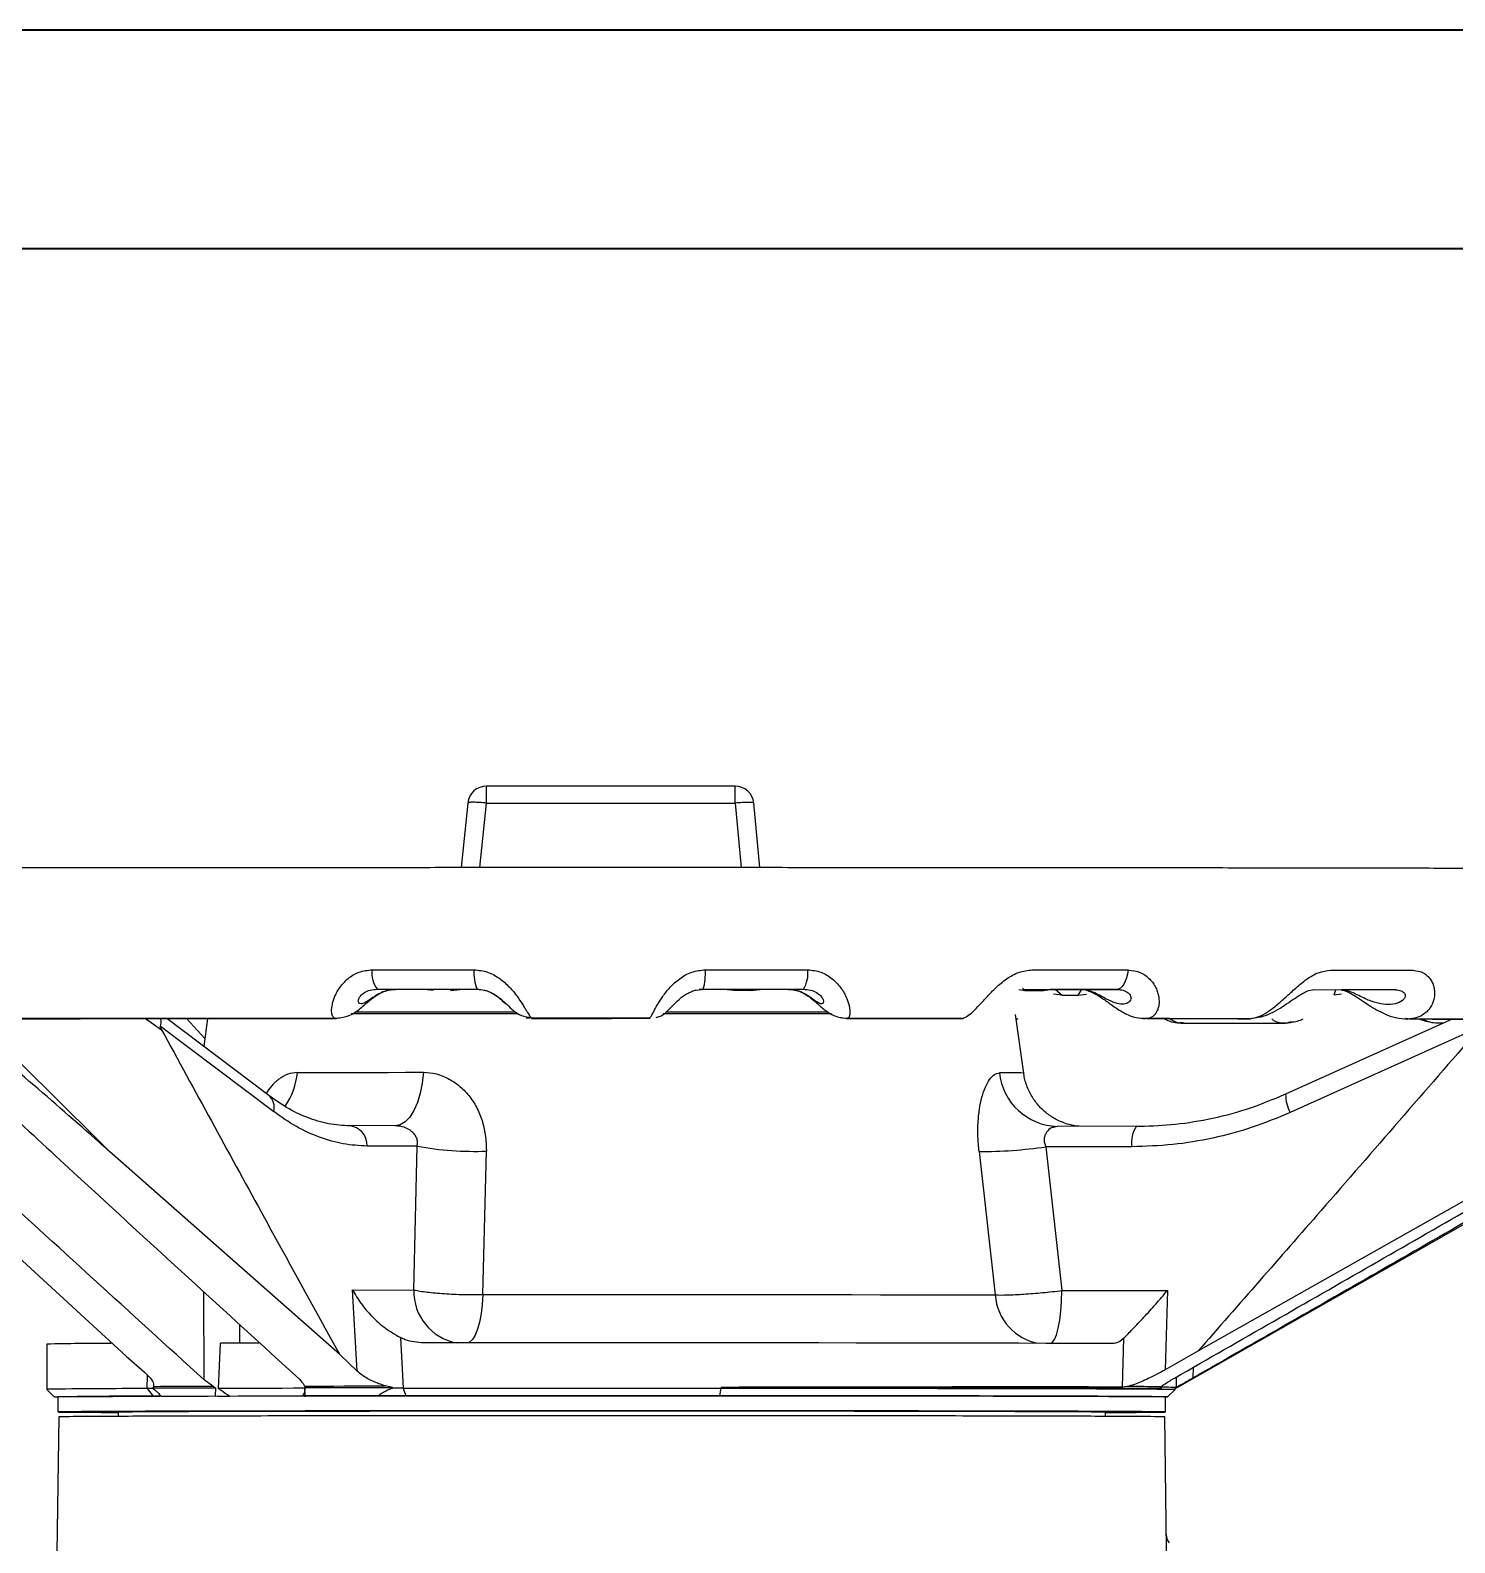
# Model space of a CAD drawing. Header units: millimetres. Extents: x 2063 to 4500, y 825 to 2548.
# Drawn here: x 3705.6 to 3894.7, y 2347.4 to 2548 of the extents above; entities that cross this region are included whole.
import ezdxf

# ---------------------------------------------------------------- set-up
doc = ezdxf.new("R2010")
doc.units = ezdxf.units.MM
doc.layers.add('AM_BOR', color=7, linetype='Continuous', lineweight=50)
doc.layers.add('粗实线', color=7, linetype='Continuous', lineweight=40)

# ---------------------------------------------------------------- blocks, each defined once
blk = doc.blocks.new('rA3')
at = {"layer": '粗实线'}
for p, q in [((753.384, 421.26), (333.384, 421.26)), ((748.384, 416.26), (358.384, 416.26))]:
    blk.add_line(p, q, dxfattribs=at)

msp = doc.modelspace()

# ---------------------------------------------------------------- linework, layer by layer
at = {"color": 7, "linetype": 'Continuous', "lineweight": 25}
for p, q in [((3766.202, 2445.488), (3766.202, 2447.743)), ((3799.177, 2447.743), (3766.202, 2447.743)), ((3799.177, 2445.487), (3799.177, 2447.743)), ((3763.715, 2445.502), (3762.823, 2436.925)), ((3765.311, 2436.926), (3766.202, 2445.488)), ((3766.202, 2445.488), (3799.177, 2445.487)), ((3799.177, 2445.487), (3799.999, 2436.926)), ((3802.487, 2436.925), (3801.665, 2445.482)), ((3751.707, 2420.798), (3764.953, 2420.802)), ((3751.707, 2420.798), (3754.086, 2420.775)), ((3759.151, 2420.62), (3757.912, 2420.771)), ((3761.424, 2420.621), (3762.664, 2420.773)), ((3794.004, 2420.686), (3794.78, 2420.782)), ((3794.956, 2420.803), (3794.417, 2420.779)), ((3794.78, 2420.782), (3794.956, 2420.803)), ((3794.956, 2420.803), (3808.263, 2420.8)), ((3798.966, 2420.622), (3797.721, 2420.774)), ((3801.25, 2420.622), (3798.966, 2420.622)), ((3801.25, 2420.622), (3802.494, 2420.773)), ((3808.263, 2420.8), (3806.266, 2420.776)), ((3837.681, 2420.602), (3836.824, 2420.714)), ((3837.681, 2420.602), (3837.333, 2420.901)), ((3837.379, 2420.784), (3849.839, 2420.774)), ((3839.82, 2420.601), (3837.681, 2420.602)), ((3839.82, 2420.601), (3840.982, 2420.751)), ((3842.587, 2420.004), (3841.46, 2420.148)), ((3841.707, 2420.751), (3842.587, 2420.003)), ((3842.587, 2420.003), (3844.704, 2420.005)), ((3844.704, 2420.005), (3845.177, 2420.736)), ((3844.704, 2420.005), (3845.826, 2420.152)), ((3849.839, 2420.774), (3845.053, 2420.752)), ((3875.296, 2420.632), (3876.084, 2420.742)), ((3876.084, 2420.742), (3886.849, 2420.725)), ((3878.688, 2420.049), (3878.927, 2420.707)), ((3878.688, 2420.049), (3879.645, 2420.197)), ((3886.849, 2420.725), (3879.6, 2420.707)), ((3720.94, 2416.901), (3723.076, 2415.418)), ((3722.939, 2415.888), (3737.949, 2404.558)), ((3737.294, 2406.703), (3723.779, 2416.904)), ((3728.807, 2414.28), (3726.387, 2416.906)), ((3729.176, 2416.908), (3728.658, 2413.221)), ((3746.036, 2416.951), (3746.716, 2417.005)), ((3746.072, 2416.938), (3746.716, 2417.005)), ((3746.145, 2416.96), (3746.072, 2416.938)), ((3771.475, 2417.013), (3771.845, 2416.982)), ((3772.193, 2416.942), (3771.475, 2417.013)), ((3771.785, 2417.071), (3771.93, 2417.027)), ((3813.38, 2417.007), (3814.119, 2416.943)), ((3813.638, 2416.985), (3814.028, 2416.921)), ((3814.084, 2416.931), (3814.038, 2416.95)), ((3829.274, 2416.921), (3829.482, 2416.942)), ((3837.488, 2409.676), (3836.398, 2417.433)), ((3836.491, 2416.771), (3836.704, 2416.908)), ((3853.167, 2416.978), (3853.889, 2416.909)), ((3853.794, 2416.898), (3853.167, 2416.978)), ((3853.794, 2416.898), (3853.626, 2416.934)), ((3854.13, 2416.898), (3853.794, 2416.898)), ((3858.209, 2416.365), (3858.563, 2416.366)), ((3858.802, 2416.291), (3858.209, 2416.365)), ((3858.599, 2416.329), (3858.209, 2416.365)), ((3867.468, 2416.881), (3867.619, 2416.897)), ((3870.324, 2416.304), (3872.211, 2416.306)), ((3871.987, 2416.3), (3872.32, 2416.361)), ((3872.211, 2416.306), (3872.912, 2416.384)), ((3894.334, 2416.831), (3872.242, 2406.86)), ((3872.912, 2416.384), (3872.338, 2416.317)), ((3873.04, 2416.494), (3872.618, 2416.388)), ((3897.876, 2415.74), (3872.852, 2404.443)), ((3888.139, 2416.929), (3888.785, 2416.855)), ((3892.82, 2416.339), (3893.247, 2416.34)), ((3754.093, 2402.685), (3747.979, 2402.704)), ((3754.696, 2402.666), (3754.691, 2402.633)), ((3754.719, 2402.801), (3754.702, 2402.702)), ((3841.574, 2402.56), (3840.637, 2402.731)), ((3841.963, 2402.611), (3841.582, 2402.512)), ((3852.47, 2402.615), (3841.958, 2402.611)), ((3912.122, 2401.847), (3860.596, 2372.773)), ((3756.991, 2399.971), (3750.345, 2399.991)), ((3756.554, 2380.897), (3756.991, 2399.971)), ((3851.852, 2399.905), (3840.423, 2399.9)), ((3840.423, 2399.9), (3842.564, 2380.824)), ((3689.781, 2398.368), (3718.359, 2372.11)), ((3746.713, 2372.323), (3716.532, 2398.943)), ((3765.72, 2380.301), (3766.199, 2399.315)), ((3831.555, 2399.259), (3833.712, 2380.243)), ((3857.934, 2368.023), (3898.965, 2391.355)), ((3728.704, 2368.992), (3728.673, 2380.653)), ((3748.421, 2380.923), (3756.554, 2380.897)), ((3749.042, 2370.135), (3748.421, 2380.923)), ((3842.564, 2380.824), (3856.554, 2380.831)), ((3856.554, 2380.831), (3856.278, 2370.319)), ((3733.449, 2373.842), (3733.44, 2376.293)), ((3707.824, 2373.724), (3707.824, 2367.724)), ((3730.64, 2367.839), (3730.878, 2373.84)), ((3754.78, 2374.584), (3755.143, 2367.873)), ((3850.618, 2368.025), (3850.779, 2374.502)), ((3718.359, 2372.11), (3720.803, 2370)), ((3749.042, 2370.135), (3746.713, 2372.323)), ((3860.596, 2372.773), (3856.278, 2370.319)), ((3721.141, 2367.816), (3721.199, 2369.557)), ((3859.969, 2369.231), (3860.016, 2370.659)), ((3707.824, 2367.724), (3708.824, 2366.724)), ((3721.141, 2367.816), (3721.964, 2366.814)), ((3721.921, 2367.923), (3721.918, 2367.843)), ((3722.032, 2368.121), (3721.921, 2367.923)), ((3729.88, 2368.14), (3728.704, 2368.992)), ((3729.88, 2368.14), (3730.242, 2367.943)), ((3730.242, 2367.943), (3730.205, 2366.84)), ((3742.024, 2368.161), (3742.079, 2367.963)), ((3742.124, 2366.86), (3742.079, 2367.963)), ((3753.726, 2367.976), (3752.795, 2368.173)), ((3753.731, 2367.89), (3753.726, 2367.976)), ((3755.143, 2367.873), (3753.731, 2367.89)), ((3755.512, 2366.871), (3755.143, 2367.873)), ((3797.146, 2366.879), (3797.342, 2367.881)), ((3797.342, 2367.881), (3797.342, 2367.985)), ((3851.176, 2368.09), (3850.618, 2368.025)), ((3855.657, 2368.063), (3855.569, 2368.004)), ((3856.574, 2366.723), (3857.574, 2367.723)), ((3857.574, 2367.827), (3857.934, 2368.023)), ((3857.574, 2367.723), (3857.574, 2367.827)), ((3857.723, 2369.345), (3857.727, 2367.973)), ((3857.839, 2368.032), (3857.727, 2367.973)), ((3709.324, 2366.724), (3709.324, 2364.724)), ((3721.964, 2366.814), (3722.819, 2366.818)), ((3722.982, 2366.822), (3723.02, 2366.822)), ((3742.139, 2366.708), (3742.134, 2366.847)), ((3856.324, 2364.724), (3856.324, 2366.724)), ((3709.424, 2364.066), (3708.902, 2324.23)), ((3717.324, 2364.737), (3717.324, 2364.136)), ((3848.324, 2364.135), (3848.324, 2364.736)), ((3856.595, 2335.7), (3856.224, 2364.065))]:
    msp.add_line(p, q, dxfattribs=at)
at = {"color": 7, "linetype": 'Continuous', "lineweight": 25, "flags": 128}
for points in [[(3751.006, 2423.382), (3752.689, 2423.383), (3754.376, 2423.384), (3756.065, 2423.384), (3757.757, 2423.385), (3759.452, 2423.385), (3761.149, 2423.386), (3762.849, 2423.386), (3764.55, 2423.387)], [(3795.229, 2423.387), (3796.936, 2423.387), (3798.642, 2423.387), (3800.346, 2423.386), (3802.048, 2423.386), (3803.748, 2423.386), (3805.447, 2423.385), (3807.142, 2423.385), (3808.836, 2423.384)], [(3838.608, 2423.368), (3840.222, 2423.367), (3841.83, 2423.366), (3843.433, 2423.364), (3845.029, 2423.363), (3846.619, 2423.362), (3848.202, 2423.36), (3849.779, 2423.359), (3851.349, 2423.357)], [(3851.349, 2423.357), (3851.245, 2422.811), (3851.11, 2422.31), (3850.946, 2421.864), (3850.756, 2421.485), (3850.546, 2421.18), (3850.319, 2420.957), (3850.082, 2420.82), (3849.839, 2420.774)], [(3878.185, 2423.325), (3879.596, 2423.323), (3880.998, 2423.321), (3882.389, 2423.319), (3883.771, 2423.317), (3885.142, 2423.315), (3886.503, 2423.312), (3887.853, 2423.31), (3889.192, 2423.308)], [(3762.664, 2420.773), (3762.069, 2420.773), (3761.474, 2420.773), (3760.88, 2420.772), (3760.285, 2420.772), (3759.692, 2420.772), (3759.098, 2420.772), (3758.505, 2420.772), (3757.912, 2420.771)], [(3802.494, 2420.773), (3801.898, 2420.773), (3801.302, 2420.773), (3800.706, 2420.773), (3800.109, 2420.773), (3799.513, 2420.774), (3798.915, 2420.774), (3798.318, 2420.774), (3797.721, 2420.774)], [(3770.374, 2417.545), (3769.556, 2417.544), (3765.369, 2417.542), (3761.299, 2417.538), (3757.372, 2417.534), (3753.614, 2417.53), (3750.05, 2417.524), (3748.222, 2417.521)], [(3811.984, 2417.529), (3811.541, 2417.53), (3807.759, 2417.535), (3803.812, 2417.539), (3799.724, 2417.542), (3795.524, 2417.545), (3791.239, 2417.546), (3789.641, 2417.547)], [(3741.089, 2409.752), (3742.876, 2409.756), (3744.76, 2409.76), (3746.735, 2409.764), (3748.798, 2409.767), (3750.944, 2409.771), (3753.167, 2409.774), (3755.461, 2409.777), (3757.822, 2409.78)], [(3757.822, 2409.78), (3757.668, 2408.343), (3757.401, 2406.99), (3757.027, 2405.763), (3756.559, 2404.701), (3756.012, 2403.838), (3755.403, 2403.203), (3754.753, 2402.814), (3754.08, 2402.685)], [(3872.35, 2406.903), (3872.256, 2406.878), (3872.242, 2406.86)], [(3765.72, 2380.301), (3765.631, 2378.996), (3765.477, 2377.767), (3765.261, 2376.653), (3764.991, 2375.689), (3764.675, 2374.906), (3764.324, 2374.329), (3763.948, 2373.977), (3763.722, 2373.879)], [(3765.72, 2380.301), (3770.207, 2380.303), (3774.772, 2380.305), (3779.387, 2380.306), (3784.023, 2380.306), (3788.652, 2380.305), (3793.245, 2380.304), (3797.773, 2380.302), (3802.208, 2380.299), (3806.523, 2380.295), (3810.69, 2380.291), (3814.684, 2380.286), (3818.48, 2380.28), (3822.054, 2380.274), (3825.384, 2380.267), (3828.45, 2380.259), (3831.231, 2380.251), (3833.712, 2380.243)], [(3841.108, 2373.825), (3841.261, 2373.924), (3841.552, 2374.316), (3841.822, 2374.956), (3842.061, 2375.822), (3842.261, 2376.881), (3842.415, 2378.098), (3842.517, 2379.428), (3842.564, 2380.824)], [(3736.022, 2373.85), (3734.786, 2373.847), (3733.456, 2373.845), (3732.153, 2373.842), (3730.878, 2373.84)], [(3849.324, 2373.798), (3846.678, 2373.808), (3843.705, 2373.817), (3840.422, 2373.826), (3836.844, 2373.835), (3832.991, 2373.843), (3828.881, 2373.85), (3824.536, 2373.857), (3819.978, 2373.863), (3815.23, 2373.868), (3810.317, 2373.873), (3805.264, 2373.877), (3800.095, 2373.88), (3794.839, 2373.882), (3789.521, 2373.884), (3784.17, 2373.884), (3778.811, 2373.884), (3773.472, 2373.883), (3768.182, 2373.881), (3762.966, 2373.879), (3757.852, 2373.875)], [(3721.921, 2367.923), (3722.872, 2367.925), (3723.849, 2367.928), (3724.852, 2367.931), (3725.881, 2367.933), (3726.935, 2367.936), (3728.014, 2367.938), (3729.116, 2367.941), (3730.242, 2367.943)], [(3722.032, 2368.121), (3722.935, 2368.124), (3723.861, 2368.126), (3724.81, 2368.129), (3725.781, 2368.131), (3726.773, 2368.133), (3727.788, 2368.136), (3728.823, 2368.138), (3729.88, 2368.14)], [(3742.088, 2367.859), (3740.562, 2367.857), (3739.062, 2367.854), (3737.589, 2367.852), (3736.142, 2367.85), (3734.722, 2367.847), (3733.332, 2367.845), (3731.971, 2367.842), (3730.64, 2367.839)], [(3742.024, 2368.161), (3743.318, 2368.162), (3744.628, 2368.164), (3745.954, 2368.166), (3747.295, 2368.167), (3748.65, 2368.169), (3750.019, 2368.17), (3751.4, 2368.171), (3752.795, 2368.173)], [(3742.079, 2367.963), (3743.475, 2367.965), (3744.889, 2367.967), (3746.321, 2367.968), (3747.77, 2367.97), (3749.236, 2367.971), (3750.718, 2367.973), (3752.215, 2367.974), (3753.726, 2367.976)], [(3755.143, 2367.873), (3760.201, 2367.877), (3765.375, 2367.88), (3770.638, 2367.882), (3775.963, 2367.884), (3781.324, 2367.884), (3786.692, 2367.884), (3792.041, 2367.883), (3797.342, 2367.881)], [(3797.342, 2367.985), (3802.447, 2367.982), (3807.455, 2367.979), (3812.341, 2367.974), (3817.081, 2367.97), (3821.651, 2367.964), (3826.03, 2367.958), (3830.197, 2367.951), (3834.13, 2367.944), (3837.811, 2367.936), (3841.222, 2367.927), (3844.346, 2367.918), (3847.168, 2367.908), (3849.674, 2367.899), (3851.851, 2367.888), (3853.69, 2367.878), (3855.181, 2367.867), (3855.813, 2367.861)], [(3797.342, 2367.881), (3802.447, 2367.879), (3807.455, 2367.875), (3812.341, 2367.871), (3817.081, 2367.866), (3821.651, 2367.861), (3826.03, 2367.854), (3830.197, 2367.848), (3834.13, 2367.84), (3837.811, 2367.832), (3841.222, 2367.824), (3844.346, 2367.815), (3847.168, 2367.805), (3849.674, 2367.795), (3851.851, 2367.785), (3853.69, 2367.774), (3855.181, 2367.764), (3856.317, 2367.753), (3857.093, 2367.742), (3857.504, 2367.73), (3857.574, 2367.723)], [(3709.324, 2366.706), (3709.291, 2366.707), (3708.885, 2366.718), (3708.86, 2366.729), (3709.215, 2366.741), (3709.949, 2366.752), (3711.058, 2366.763), (3712.537, 2366.774), (3714.377, 2366.784), (3716.569, 2366.795), (3719.103, 2366.805), (3721.964, 2366.814)], [(3723.02, 2366.822), (3723.854, 2366.825), (3724.707, 2366.827), (3725.579, 2366.829), (3726.469, 2366.831), (3727.377, 2366.833), (3728.302, 2366.836), (3729.245, 2366.838), (3730.205, 2366.84)], [(3732.092, 2366.839), (3733.228, 2366.842), (3734.386, 2366.844), (3735.564, 2366.846), (3736.764, 2366.848), (3737.983, 2366.85), (3739.222, 2366.852), (3740.481, 2366.854), (3741.757, 2366.856)], [(3856.324, 2366.724), (3856.313, 2366.726), (3856.05, 2366.737), (3855.439, 2366.748), (3854.481, 2366.759), (3853.182, 2366.769), (3851.548, 2366.779), (3849.586, 2366.789), (3847.306, 2366.799), (3844.718, 2366.808), (3841.836, 2366.817), (3838.673, 2366.826), (3835.243, 2366.834), (3831.563, 2366.841), (3827.652, 2366.848), (3823.526, 2366.855), (3819.207, 2366.86), (3814.714, 2366.865), (3810.07, 2366.87), (3805.295, 2366.873), (3800.414, 2366.876), (3795.448, 2366.879), (3790.423, 2366.88), (3785.361, 2366.881), (3780.287, 2366.881), (3775.225, 2366.88), (3770.2, 2366.879), (3765.234, 2366.877), (3760.353, 2366.874), (3755.578, 2366.87), (3750.933, 2366.866), (3746.441, 2366.861), (3742.121, 2366.855), (3741.87, 2366.855)], [(3742.124, 2366.86), (3743.29, 2366.861), (3744.469, 2366.863), (3745.661, 2366.864), (3746.866, 2366.866), (3748.082, 2366.867), (3749.31, 2366.868), (3750.548, 2366.869), (3751.798, 2366.871)], [(3755.512, 2366.871), (3760.502, 2366.875), (3765.607, 2366.878), (3770.799, 2366.88), (3776.053, 2366.882), (3781.342, 2366.882), (3786.639, 2366.882), (3791.916, 2366.881), (3797.146, 2366.879)], [(3797.146, 2366.879), (3802.183, 2366.877), (3807.124, 2366.873), (3811.945, 2366.869), (3816.621, 2366.864), (3821.131, 2366.859), (3825.452, 2366.853), (3829.562, 2366.846), (3833.443, 2366.839), (3837.075, 2366.831), (3840.44, 2366.822), (3843.523, 2366.813), (3846.307, 2366.804), (3848.779, 2366.794), (3850.928, 2366.784), (3852.742, 2366.774), (3854.213, 2366.763), (3855.334, 2366.752), (3856.099, 2366.741), (3856.505, 2366.73), (3856.549, 2366.719), (3856.324, 2366.71)], [(3848.324, 2364.652), (3848.485, 2364.653), (3850.607, 2364.663), (3852.406, 2364.673), (3853.874, 2364.683), (3855.003, 2364.694), (3855.788, 2364.705), (3856.225, 2364.715), (3856.313, 2364.726), (3856.05, 2364.737), (3855.439, 2364.748), (3854.481, 2364.759), (3853.182, 2364.769), (3851.548, 2364.779), (3849.586, 2364.789), (3847.306, 2364.799), (3844.718, 2364.808), (3841.836, 2364.817), (3838.673, 2364.826), (3835.243, 2364.834), (3831.563, 2364.841), (3827.652, 2364.848), (3823.526, 2364.855), (3819.207, 2364.86), (3814.714, 2364.865), (3810.07, 2364.87), (3805.295, 2364.873), (3800.414, 2364.876), (3795.448, 2364.879), (3790.423, 2364.88), (3785.361, 2364.881), (3780.287, 2364.881), (3775.225, 2364.88), (3770.2, 2364.879), (3765.234, 2364.877), (3760.353, 2364.874), (3755.578, 2364.87), (3750.933, 2364.866), (3746.441, 2364.861), (3742.121, 2364.855), (3737.996, 2364.849), (3734.084, 2364.842), (3730.405, 2364.834), (3726.975, 2364.826), (3723.812, 2364.818), (3720.93, 2364.809), (3718.342, 2364.8), (3716.062, 2364.79), (3714.1, 2364.78), (3712.466, 2364.77), (3711.167, 2364.759), (3710.209, 2364.749), (3709.597, 2364.738), (3709.335, 2364.727), (3709.422, 2364.716), (3709.86, 2364.705), (3710.645, 2364.695), (3711.774, 2364.684), (3713.242, 2364.674), (3715.041, 2364.664), (3717.163, 2364.654), (3717.324, 2364.653)], [(3717.324, 2364.712), (3717.118, 2364.719), (3717.118, 2364.729), (3717.468, 2364.74), (3718.168, 2364.75), (3719.212, 2364.76), (3720.596, 2364.77), (3722.311, 2364.779), (3724.35, 2364.789), (3726.7, 2364.798), (3729.35, 2364.806), (3732.285, 2364.814), (3735.49, 2364.822), (3738.948, 2364.829), (3742.639, 2364.835), (3746.545, 2364.841), (3750.645, 2364.847), (3754.916, 2364.851), (3759.336, 2364.855), (3763.881, 2364.859), (3768.528, 2364.861), (3773.251, 2364.863), (3778.024, 2364.864), (3782.824, 2364.865), (3787.623, 2364.864), (3792.397, 2364.863), (3797.12, 2364.861), (3801.766, 2364.858), (3806.312, 2364.855), (3810.732, 2364.851), (3815.003, 2364.846), (3819.103, 2364.841), (3823.009, 2364.835), (3826.7, 2364.828), (3830.158, 2364.821), (3833.362, 2364.814), (3836.298, 2364.805), (3838.948, 2364.797), (3841.298, 2364.788), (3843.337, 2364.779), (3845.052, 2364.769), (3846.436, 2364.759), (3847.48, 2364.749), (3848.179, 2364.739), (3848.53, 2364.729), (3848.53, 2364.718), (3848.324, 2364.711)]]:
    msp.add_lwpolyline(points, dxfattribs=at)
at = {"color": 7, "linetype": 'Continuous', "lineweight": 25}
for centre, radius, start, end in [((3766.202, 2445.243), 2.5, 89.99963, 174.0622), ((3799.177, 2445.243), 2.5, 5.48335, 89.99975), ((3754.532, 2422.952), 3.552, 173.03617, 217.31461), ((3769.99, 2422.91), 5.461, 174.99942, 202.70803), ((3787.488, 2422.899), 7.756, 344.31989, 3.60709), ((3804.765, 2422.931), 4.095, 328.64341, 6.35188), ((3731.732, 2410.623), 9.398, 325.32743, 354.67802), ((3834.818, 2323.335), 86.382, 88.22863, 90.36633), ((3842.16, 2410.547), 7.939, 186.01237, 268.57478), ((3735.986, 2405.13), 2.046, 343.7516, 50.24879), ((3877.455, 2406.891), 5.213, 180.34227, 207.99964), ((3747.715, 2400.084), 2.633, 357.9869, 84.42865), ((3855.399, 2400.521), 3.6, 144.41671, 189.84152), ((3764.701, 2443.221), 43.932, 259.89257, 271.95432), ((3831.519, 2461.427), 62.168, 270.03279, 278.23411), ((3763.478, 2380.694), 6.927, 178.32202, 259.40651), ((3840.654, 2380.691), 6.956, 183.69146, 260.57483), ((3714.898, 2051.792), 322.01, 89.73693, 91.25872), ((3719.619, 1617.192), 750.625, 89.883813, 90.900378), ((3845.775, 1119.548), 1248.554, 89.54649, 89.75213), ((3857.867, 2367.821), 0.212, 71.75911, 97.754), ((3721.009, 1634.441), 732.377, 89.853938, 90.914175)]:
    msp.add_arc(centre, radius, start, end, dxfattribs=at)
for points in [[(3766.202, 2445.488), (3765.878, 2445.517), (3765.23, 2445.577), (3764.411, 2445.605), (3763.835, 2445.585), (3763.755, 2445.53), (3763.715, 2445.502)], [(3801.665, 2445.482), (3801.625, 2445.51), (3801.545, 2445.566), (3800.969, 2445.591), (3800.149, 2445.569), (3799.501, 2445.515), (3799.177, 2445.487)]]:
    msp.add_open_spline(points, degree=3, dxfattribs=at)
for points, knots in [([(3782.824, 2436.928), (3780.426, 2436.928), (3777.045, 2436.928), (3772.042, 2436.927), (3767.75, 2436.926), (3762.646, 2436.925), (3757.304, 2436.924), (3751.738, 2436.922), (3746.036, 2436.919), (3740.251, 2436.916), (3734.426, 2436.912), (3728.596, 2436.908), (3722.789, 2436.903), (3717.029, 2436.898), (3711.338, 2436.892), (3705.734, 2436.886), (3700.234, 2436.879), (3694.852, 2436.872), (3689.603, 2436.865), (3684.499, 2436.856), (3679.551, 2436.848), (3674.771, 2436.839), (3670.169, 2436.83), (3665.752, 2436.82), (3661.53, 2436.81), (3657.51, 2436.8), (3653.698, 2436.789), (3650.101, 2436.778), (3646.723, 2436.767), (3643.568, 2436.756), (3640.64, 2436.744), (3637.941, 2436.733), (3635.472, 2436.721), (3633.233, 2436.71), (3631.228, 2436.698), (3629.503, 2436.687), (3628.539, 2436.679), (3628.094, 2436.676)], [0, 0, 0, 0, 0.0344071, 0.0485109, 0.0718894, 0.0961605, 0.1221805, 0.149305, 0.1772714, 0.2058697, 0.2349502, 0.2644009, 0.2941371, 0.3240924, 0.3542143, 0.3844599, 0.4147936, 0.445185, 0.4756078, 0.5060385, 0.5364555, 0.5668389, 0.5971695, 0.6274283, 0.6575964, 0.6876542, 0.7175815, 0.7473561, 0.7769545, 0.8063502, 0.8355137, 0.8644114, 0.8930048, 0.921249, 0.9490912, 0.9764687, 1, 1, 1, 1]), ([(3944.298, 2416.646), (3944.353, 2416.652), (3944.494, 2416.667), (3944.876, 2416.725), (3945.443, 2416.838), (3946.165, 2417.03), (3947.078, 2417.357), (3948.203, 2417.904), (3949.46, 2418.752), (3950.689, 2419.915), (3951.74, 2421.33), (3952.533, 2422.925), (3953.033, 2424.639), (3953.221, 2426.416), (3953.092, 2428.198), (3952.65, 2429.929), (3951.908, 2431.554), (3950.891, 2433.022), (3949.631, 2434.286), (3948.265, 2435.239), (3947.007, 2435.845), (3946.01, 2436.186), (3945.252, 2436.374), (3944.671, 2436.477), (3944.226, 2436.534), (3943.859, 2436.567), (3943.445, 2436.592), (3943.055, 2436.605), (3942.466, 2436.619), (3941.681, 2436.632), (3940.748, 2436.645), (3939.562, 2436.657), (3938.178, 2436.67), (3936.515, 2436.682), (3934.581, 2436.695), (3932.378, 2436.708), (3929.912, 2436.721), (3927.186, 2436.734), (3924.206, 2436.746), (3920.977, 2436.758), (3917.505, 2436.771), (3913.796, 2436.782), (3909.858, 2436.794), (3905.697, 2436.805), (3901.32, 2436.815), (3896.736, 2436.826), (3891.952, 2436.836), (3886.979, 2436.845), (3881.824, 2436.854), (3876.497, 2436.863), (3871.009, 2436.871), (3865.37, 2436.879), (3859.591, 2436.886), (3853.683, 2436.892), (3847.66, 2436.898), (3841.535, 2436.904), (3835.323, 2436.909), (3829.043, 2436.913), (3822.718, 2436.917), (3816.385, 2436.92), (3810.109, 2436.923), (3804.057, 2436.925), (3798.612, 2436.926), (3793.836, 2436.927), (3788.707, 2436.928), (3785.072, 2436.928), (3782.824, 2436.928)], [0, 0, 0, 0, 0.0017465, 0.0044658, 0.0070078, 0.0098268, 0.0132699, 0.01777, 0.0233681, 0.0295284, 0.0358372, 0.0421771, 0.0485239, 0.0548725, 0.0612218, 0.0675716, 0.0739223, 0.080274, 0.0866264, 0.0929737, 0.0980915, 0.1017275, 0.1047111, 0.1075398, 0.110673, 0.1150505, 0.1222946, 0.1411051, 0.1636746, 0.1818588, 0.204115, 0.2240384, 0.2453355, 0.2673737, 0.2899055, 0.3127692, 0.3358643, 0.359126, 0.3825109, 0.405989, 0.4295389, 0.4531449, 0.4767954, 0.5004811, 0.5241948, 0.5479305, 0.5716831, 0.5954484, 0.619222, 0.6430003, 0.666779, 0.690554, 0.7143201, 0.7380713, 0.7617997, 0.7854945, 0.8091398, 0.8327115, 0.8561692, 0.8794397, 0.9023738, 0.9246109, 0.9449865, 0.9610624, 0.975932, 1, 1, 1, 1]), ([(3746.036, 2416.951), (3745.93, 2417.035), (3745.723, 2417.199), (3745.606, 2417.858), (3745.674, 2418.616), (3745.866, 2419.329), (3746.078, 2419.889), (3746.368, 2420.474), (3746.881, 2421.28), (3747.762, 2422.243), (3749.22, 2423.18), (3750.411, 2423.315), (3751.006, 2423.382)], [0, 0, 0, 0, 0.12824094, 0.2497124, 0.38013368, 0.44117675, 0.49972094, 0.5635671, 0.62460086, 0.74964368, 0.87499954, 1, 1, 1, 1]), ([(3764.55, 2423.387), (3765.16, 2423.32), (3766.382, 2423.186), (3767.72, 2422.404), (3768.636, 2421.672), (3769.242, 2421.082), (3769.782, 2420.47), (3770.39, 2419.689), (3770.885, 2418.948), (3771.283, 2418.302), (3771.62, 2417.741), (3771.95, 2417.193), (3772.098, 2417.036), (3772.174, 2416.955)], [0, 0, 0, 0, 0.1245194, 0.2495841, 0.3108218, 0.3749069, 0.4359753, 0.4998788, 0.6193777, 0.6832429, 0.7501183, 0.8717113, 1, 1, 1, 1]), ([(3787.885, 2416.953), (3787.939, 2417.032), (3788.044, 2417.186), (3788.377, 2417.837), (3788.783, 2418.592), (3789.218, 2419.306), (3789.593, 2419.868), (3790.031, 2420.455), (3790.723, 2421.266), (3791.78, 2422.237), (3793.384, 2423.184), (3794.615, 2423.32), (3795.229, 2423.387)], [0, 0, 0, 0, 0.12815128, 0.24968425, 0.38014414, 0.44118834, 0.49971966, 0.56356941, 0.62458975, 0.74964254, 0.87500653, 1, 1, 1, 1]), ([(3808.836, 2423.384), (3809.44, 2423.319), (3810.341, 2423.221), (3811.387, 2422.694), (3812.08, 2422.212), (3812.683, 2421.649), (3813.179, 2421.055), (3813.587, 2420.439), (3813.998, 2419.653), (3814.257, 2418.91), (3814.39, 2418.266), (3814.44, 2417.707), (3814.383, 2417.166), (3814.208, 2417.019), (3814.119, 2416.943)], [0, 0, 0, 0, 0.1244726, 0.1859089, 0.2498878, 0.3111053, 0.3751889, 0.4362181, 0.5000981, 0.6195311, 0.6833816, 0.7502528, 0.8718565, 1, 1, 1, 1]), ([(3829.343, 2416.933), (3829.555, 2417.006), (3829.969, 2417.15), (3830.738, 2417.793), (3831.464, 2418.546), (3832.117, 2419.26), (3832.633, 2419.823), (3833.193, 2420.413), (3834.02, 2421.228), (3835.185, 2422.207), (3836.829, 2423.163), (3838.015, 2423.3), (3838.608, 2423.368)], [0, 0, 0, 0, 0.1280635, 0.2496605, 0.3801541, 0.4411983, 0.4997165, 0.5635714, 0.6245804, 0.7496419, 0.8750131, 1, 1, 1, 1]), ([(3851.349, 2423.357), (3851.904, 2423.291), (3852.734, 2423.192), (3853.641, 2422.658), (3854.217, 2422.172), (3854.687, 2421.603), (3855.037, 2421.005), (3855.282, 2420.385), (3855.464, 2419.596), (3855.466, 2418.852), (3855.317, 2418.208), (3855.072, 2417.652), (3854.627, 2417.118), (3854.139, 2416.98), (3853.889, 2416.909)], [0, 0, 0, 0, 0.1244778, 0.1858957, 0.249876, 0.3110978, 0.3752041, 0.4362225, 0.5001072, 0.6195243, 0.6833849, 0.7502763, 0.8719414, 1, 1, 1, 1]), ([(3867.594, 2416.891), (3867.952, 2416.96), (3868.651, 2417.095), (3869.812, 2417.73), (3870.814, 2418.48), (3871.646, 2419.195), (3872.272, 2419.759), (3872.918, 2420.35), (3873.827, 2421.17), (3875.025, 2422.155), (3876.596, 2423.119), (3877.656, 2423.257), (3878.185, 2423.325)], [0, 0, 0, 0, 0.12798414, 0.24964221, 0.38016298, 0.44120626, 0.49971221, 0.56357312, 0.62457328, 0.74964181, 0.87501882, 1, 1, 1, 1]), ([(3889.192, 2423.308), (3889.66, 2423.24), (3890.359, 2423.14), (3891.064, 2422.602), (3891.482, 2422.111), (3891.784, 2421.539), (3891.962, 2420.936), (3892.025, 2420.313), (3891.963, 2419.522), (3891.704, 2418.777), (3891.283, 2418.134), (3890.756, 2417.58), (3889.949, 2417.052), (3889.179, 2416.922), (3888.785, 2416.855)], [0, 0, 0, 0, 0.124482, 0.1858845, 0.2498661, 0.3110911, 0.3752157, 0.4362261, 0.5001158, 0.6195186, 0.6833865, 0.7502937, 0.8720137, 1, 1, 1, 1]), ([(3746.556, 2417.005), (3747.084, 2417.087), (3748.225, 2417.262), (3749.322, 2418.129), (3750.234, 2418.926), (3751.013, 2419.599), (3751.863, 2420.157), (3752.583, 2420.504), (3753.354, 2420.736), (3753.86, 2420.761), (3754.121, 2420.775)], [0, 0, 0, 0, 0.1857217, 0.4006953, 0.525066, 0.6801172, 0.7583564, 0.8357456, 0.9152422, 1, 1, 1, 1]), ([(3754.086, 2420.775), (3753.759, 2420.751), (3753.108, 2420.704), (3752.178, 2420.35), (3751.405, 2419.908), (3750.637, 2419.375), (3750.017, 2418.952), (3749.512, 2418.8), (3749.186, 2418.963), (3749.133, 2419.391), (3749.438, 2419.924), (3749.952, 2420.367), (3750.743, 2420.727), (3751.385, 2420.774), (3751.707, 2420.798)], [0, 0, 0, 0, 0.0625989, 0.1249043, 0.1872263, 0.2496807, 0.3746119, 0.4998044, 0.6249986, 0.7497987, 0.8151711, 0.8749227, 0.9374287, 1, 1, 1, 1]), ([(3757.912, 2420.771), (3757.222, 2420.772), (3755.841, 2420.772), (3754.671, 2420.774), (3754.086, 2420.775)], [0, 0, 0, 0, 0.500015, 1, 1, 1, 1]), ([(3765.16, 2420.777), (3764.933, 2420.776), (3764.25, 2420.774), (3763.299, 2420.774), (3762.664, 2420.773)], [0, 0, 0, 0, 0.33151063, 1, 1, 1, 1]), ([(3764.953, 2420.802), (3765.281, 2420.779), (3765.938, 2420.731), (3766.84, 2420.372), (3767.545, 2419.929), (3768.177, 2419.4), (3768.589, 2418.974), (3768.724, 2418.912), (3768.787, 2418.883)], [0, 0, 0, 0, 0.1298177, 0.2599092, 0.3835834, 0.5188926, 0.7778114, 1, 1, 1, 1]), ([(3765.854, 2420.7), (3766.13, 2420.618), (3766.694, 2420.45), (3767.506, 2419.976), (3768.27, 2419.374), (3769.284, 2418.429), (3770.334, 2417.368), (3771.354, 2417.159), (3771.785, 2417.071)], [0, 0, 0, 0, 0.099024, 0.2022508, 0.3197532, 0.4562471, 0.7696172, 1, 1, 1, 1]), ([(3788.688, 2417.046), (3788.825, 2417.082), (3789.557, 2417.275), (3790.2, 2417.898), (3791.09, 2418.824), (3791.779, 2419.503), (3792.434, 2419.994), (3792.944, 2420.297), (3793.48, 2420.541), (3793.843, 2420.643), (3794.025, 2420.694)], [0, 0, 0, 0, 0.0714083, 0.3809344, 0.5556887, 0.7203323, 0.7949508, 0.8649836, 0.932048, 1, 1, 1, 1]), ([(3797.721, 2420.774), (3797.085, 2420.775), (3795.813, 2420.776), (3794.882, 2420.778), (3794.417, 2420.779)], [0, 0, 0, 0, 0.5000497, 1, 1, 1, 1]), ([(3806.266, 2420.776), (3805.694, 2420.775), (3804.551, 2420.774), (3803.18, 2420.773), (3802.494, 2420.773)], [0, 0, 0, 0, 0.4999263, 1, 1, 1, 1]), ([(3806.221, 2420.776), (3806.507, 2420.761), (3807.057, 2420.733), (3807.875, 2420.469), (3808.597, 2420.099), (3809.358, 2419.569), (3809.956, 2419.039), (3810.693, 2418.352), (3811.634, 2417.619), (3812.68, 2417.098), (3813.262, 2417.034), (3813.5, 2417.007)], [0, 0, 0, 0, 0.093408, 0.1791879, 0.26097, 0.3408111, 0.4814037, 0.5675837, 0.7643431, 0.9034002, 1, 1, 1, 1]), ([(3808.263, 2420.8), (3808.586, 2420.776), (3809.234, 2420.728), (3810.042, 2420.369), (3810.58, 2419.926), (3810.925, 2419.393), (3810.929, 2418.965), (3810.671, 2418.802), (3810.232, 2418.953), (3809.664, 2419.376), (3808.929, 2419.91), (3808.172, 2420.352), (3807.247, 2420.706), (3806.593, 2420.753), (3806.266, 2420.776)], [0, 0, 0, 0, 0.0625764, 0.1252848, 0.1848998, 0.2501233, 0.3749307, 0.5001323, 0.6253324, 0.7502715, 0.8127295, 0.8750555, 0.937394, 1, 1, 1, 1]), ([(3845.053, 2420.752), (3844.396, 2420.751), (3843.082, 2420.75), (3841.682, 2420.751), (3840.982, 2420.751)], [0, 0, 0, 0, 0.4999268, 1, 1, 1, 1]), ([(3849.839, 2420.774), (3850.136, 2420.75), (3850.73, 2420.702), (3851.389, 2420.342), (3851.724, 2419.899), (3851.757, 2419.366), (3851.341, 2418.937), (3850.588, 2418.775), (3849.668, 2418.927), (3848.73, 2419.35), (3847.772, 2419.884), (3846.919, 2420.326), (3845.98, 2420.681), (3845.363, 2420.728), (3845.053, 2420.752)], [0, 0, 0, 0, 0.0625764, 0.1252848, 0.1848997, 0.2501233, 0.3749307, 0.5001323, 0.6253324, 0.7502715, 0.8127295, 0.8750555, 0.937394, 1, 1, 1, 1]), ([(3845.772, 2420.66), (3846.004, 2420.593), (3846.468, 2420.458), (3847.226, 2420.058), (3848.134, 2419.469), (3848.969, 2418.845), (3850.04, 2418.084), (3851.151, 2417.439), (3852.474, 2416.975), (3853.249, 2416.921), (3853.666, 2416.892)], [0, 0, 0, 0, 0.0868567, 0.1736311, 0.259945, 0.4143185, 0.5098834, 0.7141667, 0.8464297, 1, 1, 1, 1]), ([(3867.769, 2416.964), (3868.314, 2417.028), (3869.665, 2417.186), (3871.376, 2418.181), (3872.893, 2419.212), (3873.78, 2419.814), (3874.379, 2420.177), (3874.88, 2420.454), (3875.144, 2420.571), (3875.32, 2420.649)], [0, 0, 0, 0, 0.2069628, 0.5134188, 0.657871, 0.7839565, 0.8407461, 0.8942908, 1, 1, 1, 1]), ([(3886.849, 2420.725), (3887.099, 2420.701), (3887.599, 2420.653), (3888.064, 2420.292), (3888.173, 2419.849), (3887.891, 2419.317), (3887.084, 2418.888), (3885.887, 2418.727), (3884.55, 2418.879), (3883.306, 2419.303), (3882.19, 2419.838), (3881.298, 2420.28), (3880.41, 2420.635), (3879.871, 2420.683), (3879.6, 2420.707)], [0, 0, 0, 0, 0.0625764, 0.1252848, 0.1848997, 0.2501233, 0.3749307, 0.5001323, 0.6253324, 0.7502715, 0.8127295, 0.8750555, 0.937394, 1, 1, 1, 1]), ([(3879.606, 2420.707), (3879.706, 2420.699), (3879.895, 2420.684), (3880.321, 2420.541), (3880.839, 2420.287), (3881.547, 2419.864), (3882.363, 2419.309), (3883.677, 2418.417), (3885.139, 2417.577), (3886.91, 2416.955), (3887.93, 2416.881), (3888.473, 2416.842)], [0, 0, 0, 0, 0.0777427, 0.1484194, 0.2140198, 0.2762986, 0.3839969, 0.4687636, 0.693002, 0.8364791, 1, 1, 1, 1]), ([(3748.747, 2417.794), (3749.369, 2417.795), (3751.691, 2417.799), (3756.294, 2417.805), (3762.454, 2417.812), (3767.114, 2417.816), (3769.718, 2417.817), (3770.074, 2417.817)], [0, 0, 0, 0, 0.1039033, 0.3876622, 0.671421, 0.9551799, 1, 1, 1, 1]), ([(3789.997, 2417.819), (3792.074, 2417.818), (3796.412, 2417.817), (3802.727, 2417.812), (3807.866, 2417.807), (3810.618, 2417.802), (3811.488, 2417.801)], [0, 0, 0, 0, 0.27176479, 0.56750305, 0.86324131, 1, 1, 1, 1]), ([(3697.699, 2416.918), (3700.566, 2416.921), (3706.313, 2416.927), (3714.733, 2416.935), (3722.758, 2416.94), (3730.362, 2416.945), (3738.116, 2416.949), (3743.396, 2416.951), (3746.036, 2416.951)], [0, 0, 0, 0, 0.1905194, 0.3817787, 0.5355474, 0.689316, 0.844658, 1, 1, 1, 1]), ([(3746.072, 2416.938), (3742.836, 2416.937), (3736.352, 2416.935), (3727.47, 2416.93), (3719.371, 2416.925), (3712.031, 2416.919), (3704.829, 2416.913), (3700.181, 2416.908), (3697.857, 2416.905)], [0, 0, 0, 0, 0.191069, 0.3828813, 0.5363817, 0.689882, 0.844941, 1, 1, 1, 1]), ([(3698.477, 2416.877), (3699.411, 2416.878), (3702.223, 2416.882), (3707.068, 2416.888), (3712.987, 2416.894), (3719.027, 2416.9), (3725.165, 2416.905), (3731.387, 2416.91), (3737.678, 2416.914), (3742.629, 2416.917), (3745.498, 2416.919), (3746.232, 2416.919)], [0, 0, 0, 0, 0.0636959, 0.1918521, 0.3199247, 0.4478685, 0.5756211, 0.7030914, 0.8301371, 0.9565192, 1, 1, 1, 1]), ([(3723.076, 2415.418), (3723.053, 2415.463), (3723.004, 2415.557), (3722.954, 2415.687), (3722.934, 2415.795), (3722.933, 2415.851), (3722.938, 2415.88), (3722.939, 2415.888)], [0, 0, 0, 0, 0.3325712, 0.6879646, 0.8313814, 0.949784, 1, 1, 1, 1]), ([(3722.939, 2415.888), (3722.989, 2416.216), (3723.043, 2416.576), (3722.962, 2416.877), (3722.955, 2416.903)], [0, 0, 0, 0, 0.911396, 1, 1, 1, 1]), ([(3772.174, 2416.955), (3774.788, 2416.955), (3780.022, 2416.955), (3785.262, 2416.954), (3787.885, 2416.953)], [0, 0, 0, 0, 0.4994046, 1, 1, 1, 1]), ([(3787.872, 2416.941), (3785.261, 2416.941), (3780.032, 2416.942), (3774.808, 2416.942), (3772.193, 2416.942)], [0, 0, 0, 0, 0.499406, 1, 1, 1, 1]), ([(3772.219, 2416.927), (3772.397, 2416.927), (3773.997, 2416.927), (3777.533, 2416.928), (3780.891, 2416.928), (3782.824, 2416.928)], [0, 0, 0, 0, 0.0506143, 0.4536054, 1, 1, 1, 1]), ([(3813.986, 2416.921), (3815.839, 2416.92), (3819.643, 2416.918), (3824.703, 2416.916), (3827.885, 2416.914), (3829.159, 2416.913)], [0, 0, 0, 0, 0.3629631, 0.7448966, 1, 1, 1, 1]), ([(3829.274, 2416.921), (3826.769, 2416.923), (3821.752, 2416.927), (3816.642, 2416.93), (3814.084, 2416.931)], [0, 0, 0, 0, 0.4994071, 1, 1, 1, 1]), ([(3814.119, 2416.943), (3816.677, 2416.941), (3821.798, 2416.938), (3826.826, 2416.934), (3829.343, 2416.933)], [0, 0, 0, 0, 0.4994057, 1, 1, 1, 1]), ([(3853.889, 2416.909), (3856.217, 2416.906), (3860.878, 2416.9), (3865.353, 2416.894), (3867.594, 2416.891)], [0, 0, 0, 0, 0.4994067, 1, 1, 1, 1]), ([(3867.468, 2416.881), (3865.239, 2416.884), (3860.996, 2416.89), (3856.577, 2416.895), (3854.48, 2416.897)], [0, 0, 0, 0, 0.5254004, 1, 1, 1, 1]), ([(3856.145, 2416.889), (3856.304, 2416.804), (3857.091, 2416.386), (3857.953, 2416.328), (3858.641, 2416.282)], [0, 0, 0, 0, 0.2028461, 1, 1, 1, 1]), ([(3856.932, 2416.888), (3857.12, 2416.76), (3857.734, 2416.338), (3858.242, 2416.333), (3858.595, 2416.33)], [0, 0, 0, 0, 0.3060772, 1, 1, 1, 1]), ([(3858.593, 2416.282), (3859.026, 2416.283), (3861.335, 2416.286), (3865.202, 2416.29), (3868.563, 2416.295), (3870.14, 2416.297)], [0, 0, 0, 0, 0.1090203, 0.5818722, 1, 1, 1, 1]), ([(3870.14, 2416.297), (3870.351, 2416.297), (3870.987, 2416.298), (3871.598, 2416.299), (3872.005, 2416.3)], [0, 0, 0, 0, 0.3329005, 1, 1, 1, 1]), ([(3872.211, 2416.306), (3871.694, 2416.307), (3871.007, 2416.307), (3870.551, 2416.76), (3870.439, 2416.872)], [0, 0, 0, 0, 0.7544677, 1, 1, 1, 1]), ([(3872.537, 2416.401), (3873.101, 2416.444), (3873.782, 2416.497), (3874.441, 2416.811), (3874.555, 2416.866)], [0, 0, 0, 0, 0.82759888, 1, 1, 1, 1]), ([(3888.635, 2416.846), (3888.476, 2416.857), (3888.288, 2416.87), (3888.159, 2416.921), (3888.139, 2416.929)], [0, 0, 0, 0, 0.8414692, 1, 1, 1, 1]), ([(3899.869, 2416.822), (3898.065, 2416.826), (3894.453, 2416.834), (3890.576, 2416.842), (3888.635, 2416.846)], [0, 0, 0, 0, 0.4994087, 1, 1, 1, 1]), ([(3888.785, 2416.855), (3890.726, 2416.851), (3894.612, 2416.843), (3898.233, 2416.835), (3900.045, 2416.83)], [0, 0, 0, 0, 0.4994076, 1, 1, 1, 1]), ([(3890.046, 2416.839), (3890.328, 2416.732), (3891.19, 2416.404), (3892.055, 2416.363), (3892.637, 2416.335)], [0, 0, 0, 0, 0.3268445, 1, 1, 1, 1]), ([(3890.485, 2416.838), (3890.641, 2416.757), (3891.453, 2416.338), (3892.21, 2416.339), (3892.82, 2416.339)], [0, 0, 0, 0, 0.1932962, 1, 1, 1, 1]), ([(3691.971, 2414.913), (3692.655, 2414.231), (3696.078, 2410.82), (3702.701, 2404.511), (3708.787, 2398.891), (3711.922, 2395.995)], [0, 0, 0, 0, 0.10808648, 0.54047259, 1, 1, 1, 1]), ([(3716.532, 2398.943), (3713.218, 2402.213), (3708.019, 2407.342), (3702.823, 2412.477), (3700.939, 2414.339)], [0, 0, 0, 0, 0.6374709, 1, 1, 1, 1]), ([(3723.076, 2415.418), (3727.476, 2407.355), (3735.332, 2392.958), (3743.236, 2378.628), (3746.713, 2372.323)], [0, 0, 0, 0, 0.5600002, 1, 1, 1, 1]), ([(3897.673, 2415.27), (3890.772, 2407.319), (3878.448, 2393.122), (3866.05, 2378.991), (3860.596, 2372.773)], [0, 0, 0, 0, 0.5600003, 1, 1, 1, 1]), ([(3716.532, 2398.943), (3715.769, 2399.619), (3711.952, 2403.001), (3706.515, 2407.76), (3701.695, 2411.835), (3700.07, 2413.209)], [0, 0, 0, 0, 0.14213623, 0.71070448, 1, 1, 1, 1]), ([(3741.089, 2409.752), (3740.669, 2409.708), (3739.819, 2409.618), (3738.923, 2409.086), (3738.354, 2408.636), (3738.02, 2408.336), (3737.506, 2407.816), (3737.143, 2407.265), (3736.907, 2406.906)], [0, 0, 0, 0, 0.2689949, 0.5444827, 0.6080958, 0.6798197, 0.7914169, 1, 1, 1, 1]), ([(3757.822, 2409.78), (3758.401, 2409.737), (3759.574, 2409.65), (3761.236, 2408.948), (3762.749, 2407.917), (3764.018, 2406.561), (3765.017, 2404.96), (3765.995, 2402.589), (3766.118, 2400.622), (3766.199, 2399.315)], [0, 0, 0, 0, 0.1235233, 0.2501507, 0.3747805, 0.5002123, 0.6235234, 0.7497125, 1, 1, 1, 1]), ([(3831.555, 2399.259), (3831.496, 2399.917), (3831.377, 2401.226), (3831.411, 2403.13), (3831.588, 2404.909), (3831.922, 2406.508), (3832.385, 2407.86), (3832.961, 2408.888), (3833.597, 2409.588), (3834.045, 2409.673), (3834.265, 2409.715)], [0, 0, 0, 0, 0.1262135, 0.2512855, 0.3774369, 0.5006266, 0.6257769, 0.7501083, 0.876543, 1, 1, 1, 1]), ([(3844.814, 2402.612), (3844.759, 2402.617), (3844.632, 2402.63), (3844.286, 2402.679), (3843.774, 2402.778), (3843.032, 2402.979), (3842.013, 2403.382), (3840.822, 2404.078), (3839.645, 2405.098), (3838.644, 2406.37), (3837.935, 2407.822), (3837.557, 2408.951), (3837.517, 2409.584), (3837.511, 2409.68)], [0, 0, 0, 0, 0.029082, 0.0680689, 0.1120949, 0.1798403, 0.2758785, 0.404412, 0.5453155, 0.6882167, 0.8313933, 0.974618, 1, 1, 1, 1]), ([(3748.392, 2402.659), (3747.451, 2402.699), (3745.575, 2402.78), (3742.77, 2403.575), (3739.994, 2404.817), (3738.196, 2406.073), (3737.294, 2406.703)], [0, 0, 0, 0, 0.2510101, 0.5002071, 0.7492979, 1, 1, 1, 1]), ([(3872.242, 2406.86), (3870.508, 2406.145), (3867.146, 2404.759), (3862.021, 2403.467), (3857.115, 2402.702), (3853.915, 2402.614), (3852.361, 2402.571)], [0, 0, 0, 0, 0.2733047, 0.5299772, 0.7718071, 1, 1, 1, 1]), ([(3750.345, 2399.991), (3749.292, 2400.05), (3747.191, 2400.168), (3744.047, 2401.08), (3740.946, 2402.471), (3738.948, 2403.862), (3737.949, 2404.558)], [0, 0, 0, 0, 0.2514799, 0.5012785, 0.7507527, 1, 1, 1, 1]), ([(3872.852, 2404.443), (3871.184, 2403.75), (3867.846, 2402.363), (3862.61, 2400.979), (3857.265, 2400.075), (3853.66, 2399.962), (3851.852, 2399.905)], [0, 0, 0, 0, 0.2492462, 0.4987214, 0.7485201, 1, 1, 1, 1]), ([(3756.991, 2399.971), (3757.018, 2400.149), (3757.071, 2400.497), (3756.954, 2401.03), (3756.692, 2401.512), (3756.169, 2402.066), (3755.282, 2402.569), (3754.485, 2402.646), (3754.08, 2402.685)], [0, 0, 0, 0, 0.1251651, 0.2440023, 0.362149, 0.4834229, 0.7377951, 1, 1, 1, 1]), ([(3841.582, 2402.512), (3841.45, 2402.488), (3841.066, 2402.419), (3840.598, 2401.992), (3840.293, 2401.443), (3840.183, 2400.962), (3840.214, 2400.428), (3840.352, 2400.08), (3840.423, 2399.9)], [0, 0, 0, 0, 0.1521978, 0.4444541, 0.5839191, 0.7193022, 0.8553903, 1, 1, 1, 1]), ([(3857.584, 2369.266), (3866.278, 2374.247), (3883.665, 2384.21), (3901.043, 2394.191), (3909.732, 2399.181)], [0, 0, 0, 0, 0.4999998, 1, 1, 1, 1]), ([(3912.145, 2399.145), (3903.452, 2394.155), (3886.065, 2384.174), (3868.668, 2374.212), (3859.969, 2369.231)], [0, 0, 0, 0, 0.49999991, 1, 1, 1, 1]), ([(3728.704, 2368.992), (3723.817, 2373.441), (3714.043, 2382.338), (3704.274, 2391.25), (3699.389, 2395.705)], [0, 0, 0, 0, 0.4999999, 1, 1, 1, 1]), ([(3711.922, 2395.995), (3716.826, 2391.501), (3726.634, 2382.512), (3736.448, 2373.54), (3741.355, 2369.054)], [0, 0, 0, 0, 0.49999989, 1, 1, 1, 1]), ([(3748.421, 2380.923), (3748.775, 2380.313), (3749.482, 2379.096), (3750.974, 2377.367), (3752.75, 2375.748), (3754.103, 2374.972), (3754.78, 2374.584)], [0, 0, 0, 0, 0.2505535, 0.5002592, 0.7500542, 1, 1, 1, 1]), ([(3756.554, 2380.897), (3757.109, 2380.801), (3758.221, 2380.608), (3760.561, 2380.406), (3763.153, 2380.286), (3764.863, 2380.296), (3765.72, 2380.301)], [0, 0, 0, 0, 0.248705, 0.4981896, 0.7483774, 1, 1, 1, 1]), ([(3833.712, 2380.243), (3834.216, 2380.237), (3835.224, 2380.225), (3837.464, 2380.34), (3839.992, 2380.538), (3841.706, 2380.729), (3842.564, 2380.824)], [0, 0, 0, 0, 0.25036705, 0.50052482, 0.75010341, 1, 1, 1, 1]), ([(3850.779, 2374.502), (3851.15, 2374.89), (3851.892, 2375.664), (3853.437, 2377.28), (3855.014, 2379.006), (3856.04, 2380.222), (3856.554, 2380.831)], [0, 0, 0, 0, 0.2499495, 0.4997482, 0.7494576, 1, 1, 1, 1]), ([(3757.852, 2373.875), (3757.019, 2373.949), (3755.953, 2374.043), (3754.991, 2374.487), (3754.78, 2374.584)], [0, 0, 0, 0, 0.7808049, 1, 1, 1, 1]), ([(3850.779, 2374.502), (3850.418, 2374.206), (3849.957, 2373.827), (3849.438, 2373.803), (3849.324, 2373.798)], [0, 0, 0, 0, 0.7807887, 1, 1, 1, 1]), ([(3720.803, 2370), (3721.233, 2369.583), (3721.989, 2368.85), (3722.019, 2368.341), (3722.032, 2368.121)], [0, 0, 0, 0, 0.5693211, 1, 1, 1, 1]), ([(3752.795, 2368.173), (3752.208, 2368.365), (3751.035, 2368.75), (3749.803, 2369.48), (3749.248, 2369.957), (3749.042, 2370.135)], [0, 0, 0, 0, 0.3869803, 0.7723493, 1, 1, 1, 1]), ([(3856.278, 2370.319), (3855.524, 2369.912), (3854.129, 2369.158), (3852.304, 2368.386), (3851.499, 2368.175), (3851.176, 2368.09)], [0, 0, 0, 0, 0.413014, 0.7645313, 1, 1, 1, 1]), ([(3721.918, 2367.843), (3721.779, 2367.836), (3721.591, 2367.827), (3721.233, 2367.818), (3721.141, 2367.816)], [0, 0, 0, 0, 0.744992, 1, 1, 1, 1]), ([(3721.918, 2367.843), (3722.051, 2367.744), (3722.307, 2367.553), (3722.672, 2367.202), (3722.904, 2366.949), (3723.02, 2366.822)], [0, 0, 0, 0, 0.3473237, 0.6730226, 1, 1, 1, 1]), ([(3732.092, 2366.839), (3731.707, 2367.068), (3731.196, 2367.37), (3730.75, 2367.747), (3730.64, 2367.839)], [0, 0, 0, 0, 0.7555152, 1, 1, 1, 1]), ([(3741.355, 2369.054), (3741.593, 2368.804), (3741.883, 2368.5), (3742.002, 2368.212), (3742.024, 2368.161)], [0, 0, 0, 0, 0.8219025, 1, 1, 1, 1]), ([(3742.088, 2367.859), (3742.061, 2367.576), (3742.026, 2367.202), (3741.81, 2366.924), (3741.757, 2366.856)], [0, 0, 0, 0, 0.7558236, 1, 1, 1, 1]), ([(3751.798, 2366.871), (3751.986, 2366.999), (3752.383, 2367.268), (3753.023, 2367.628), (3753.494, 2367.802), (3753.731, 2367.89)], [0, 0, 0, 0, 0.3105432, 0.6533134, 1, 1, 1, 1]), ([(3850.618, 2368.025), (3849.684, 2368.028), (3847.815, 2368.032), (3844.407, 2368.036), (3840.558, 2368.038), (3836.284, 2368.039), (3831.673, 2368.037), (3826.722, 2368.033), (3821.409, 2368.028), (3814.818, 2368.018), (3806.838, 2368.005), (3800.525, 2367.991), (3797.342, 2367.985)], [0, 0, 0, 0, 0.0890148, 0.1780296, 0.2696304, 0.3612313, 0.4502461, 0.5392609, 0.6308618, 0.7224627, 0.8600618, 1, 1, 1, 1]), ([(3857.727, 2367.973), (3857.544, 2367.979), (3857.177, 2367.99), (3856.105, 2367.999), (3855.569, 2368.004)], [0, 0, 0, 0, 0.4998371, 1, 1, 1, 1]), ([(3855.657, 2368.063), (3856.052, 2368.326), (3856.637, 2368.716), (3857.352, 2369.131), (3857.584, 2369.266)], [0, 0, 0, 0, 0.67543597, 1, 1, 1, 1]), ([(3859.969, 2369.231), (3859.474, 2368.949), (3858.737, 2368.529), (3858.06, 2368.154), (3857.839, 2368.032)], [0, 0, 0, 0, 0.6730898, 1, 1, 1, 1]), ([(3730.205, 2366.84), (3730.57, 2366.839), (3731.197, 2366.839), (3731.828, 2366.839), (3732.092, 2366.839)], [0, 0, 0, 0, 0.5811568, 1, 1, 1, 1]), ([(3741.757, 2366.856), (3741.901, 2366.857), (3742.14, 2366.858), (3742.128, 2366.859), (3742.124, 2366.86)], [0, 0, 0, 0, 0.6049865, 1, 1, 1, 1]), ([(3751.798, 2366.871), (3752.124, 2366.871), (3752.778, 2366.87), (3754.049, 2366.87), (3754.941, 2366.871), (3755.512, 2366.871)], [0, 0, 0, 0, 0.26453, 0.5290574, 1, 1, 1, 1]), ([(3782.824, 2364.222), (3779.621, 2364.222), (3773.216, 2364.222), (3763.772, 2364.217), (3754.655, 2364.211), (3746.019, 2364.202), (3738.013, 2364.19), (3730.774, 2364.177), (3724.425, 2364.161), (3719.077, 2364.144), (3714.813, 2364.126), (3711.737, 2364.106), (3709.788, 2364.086), (3709.545, 2364.073), (3709.424, 2364.066)], [0, 0, 0, 0, 0.0833348, 0.1666696, 0.2500044, 0.3333393, 0.4166741, 0.5000089, 0.5833437, 0.6666785, 0.7500133, 0.8333482, 0.916683, 1, 1, 1, 1]), ([(3856.224, 2364.065), (3856.103, 2364.072), (3855.86, 2364.085), (3853.911, 2364.106), (3850.835, 2364.125), (3846.571, 2364.144), (3841.223, 2364.161), (3834.874, 2364.176), (3827.635, 2364.19), (3819.629, 2364.201), (3810.993, 2364.211), (3801.876, 2364.217), (3792.432, 2364.221), (3786.027, 2364.222), (3782.824, 2364.222)], [0, 0, 0, 0, 0.08331703, 0.16665184, 0.24998666, 0.33332147, 0.41665629, 0.49999111, 0.58332592, 0.66666074, 0.74999555, 0.83333037, 0.91666518, 1, 1, 1, 1]), ([(3856.816, 2347.373), (3856.706, 2347.55), (3856.486, 2347.906), (3856.447, 2348.324), (3856.427, 2348.533)], [0, 0, 0, 0, 0.4971187, 1, 1, 1, 1])]:
    msp.add_open_spline(points, degree=3, knots=knots, dxfattribs=at)

# ---------------------------------------------------------------- block references
at = {"layer": 'AM_BOR', "xscale": 5.80078125, "yscale": 5.80078125, "zscale": 5.80078125}
msp.add_blockref('rA3', (129.541, 104.373), dxfattribs=at)

doc.saveas('drawing.dxf')
